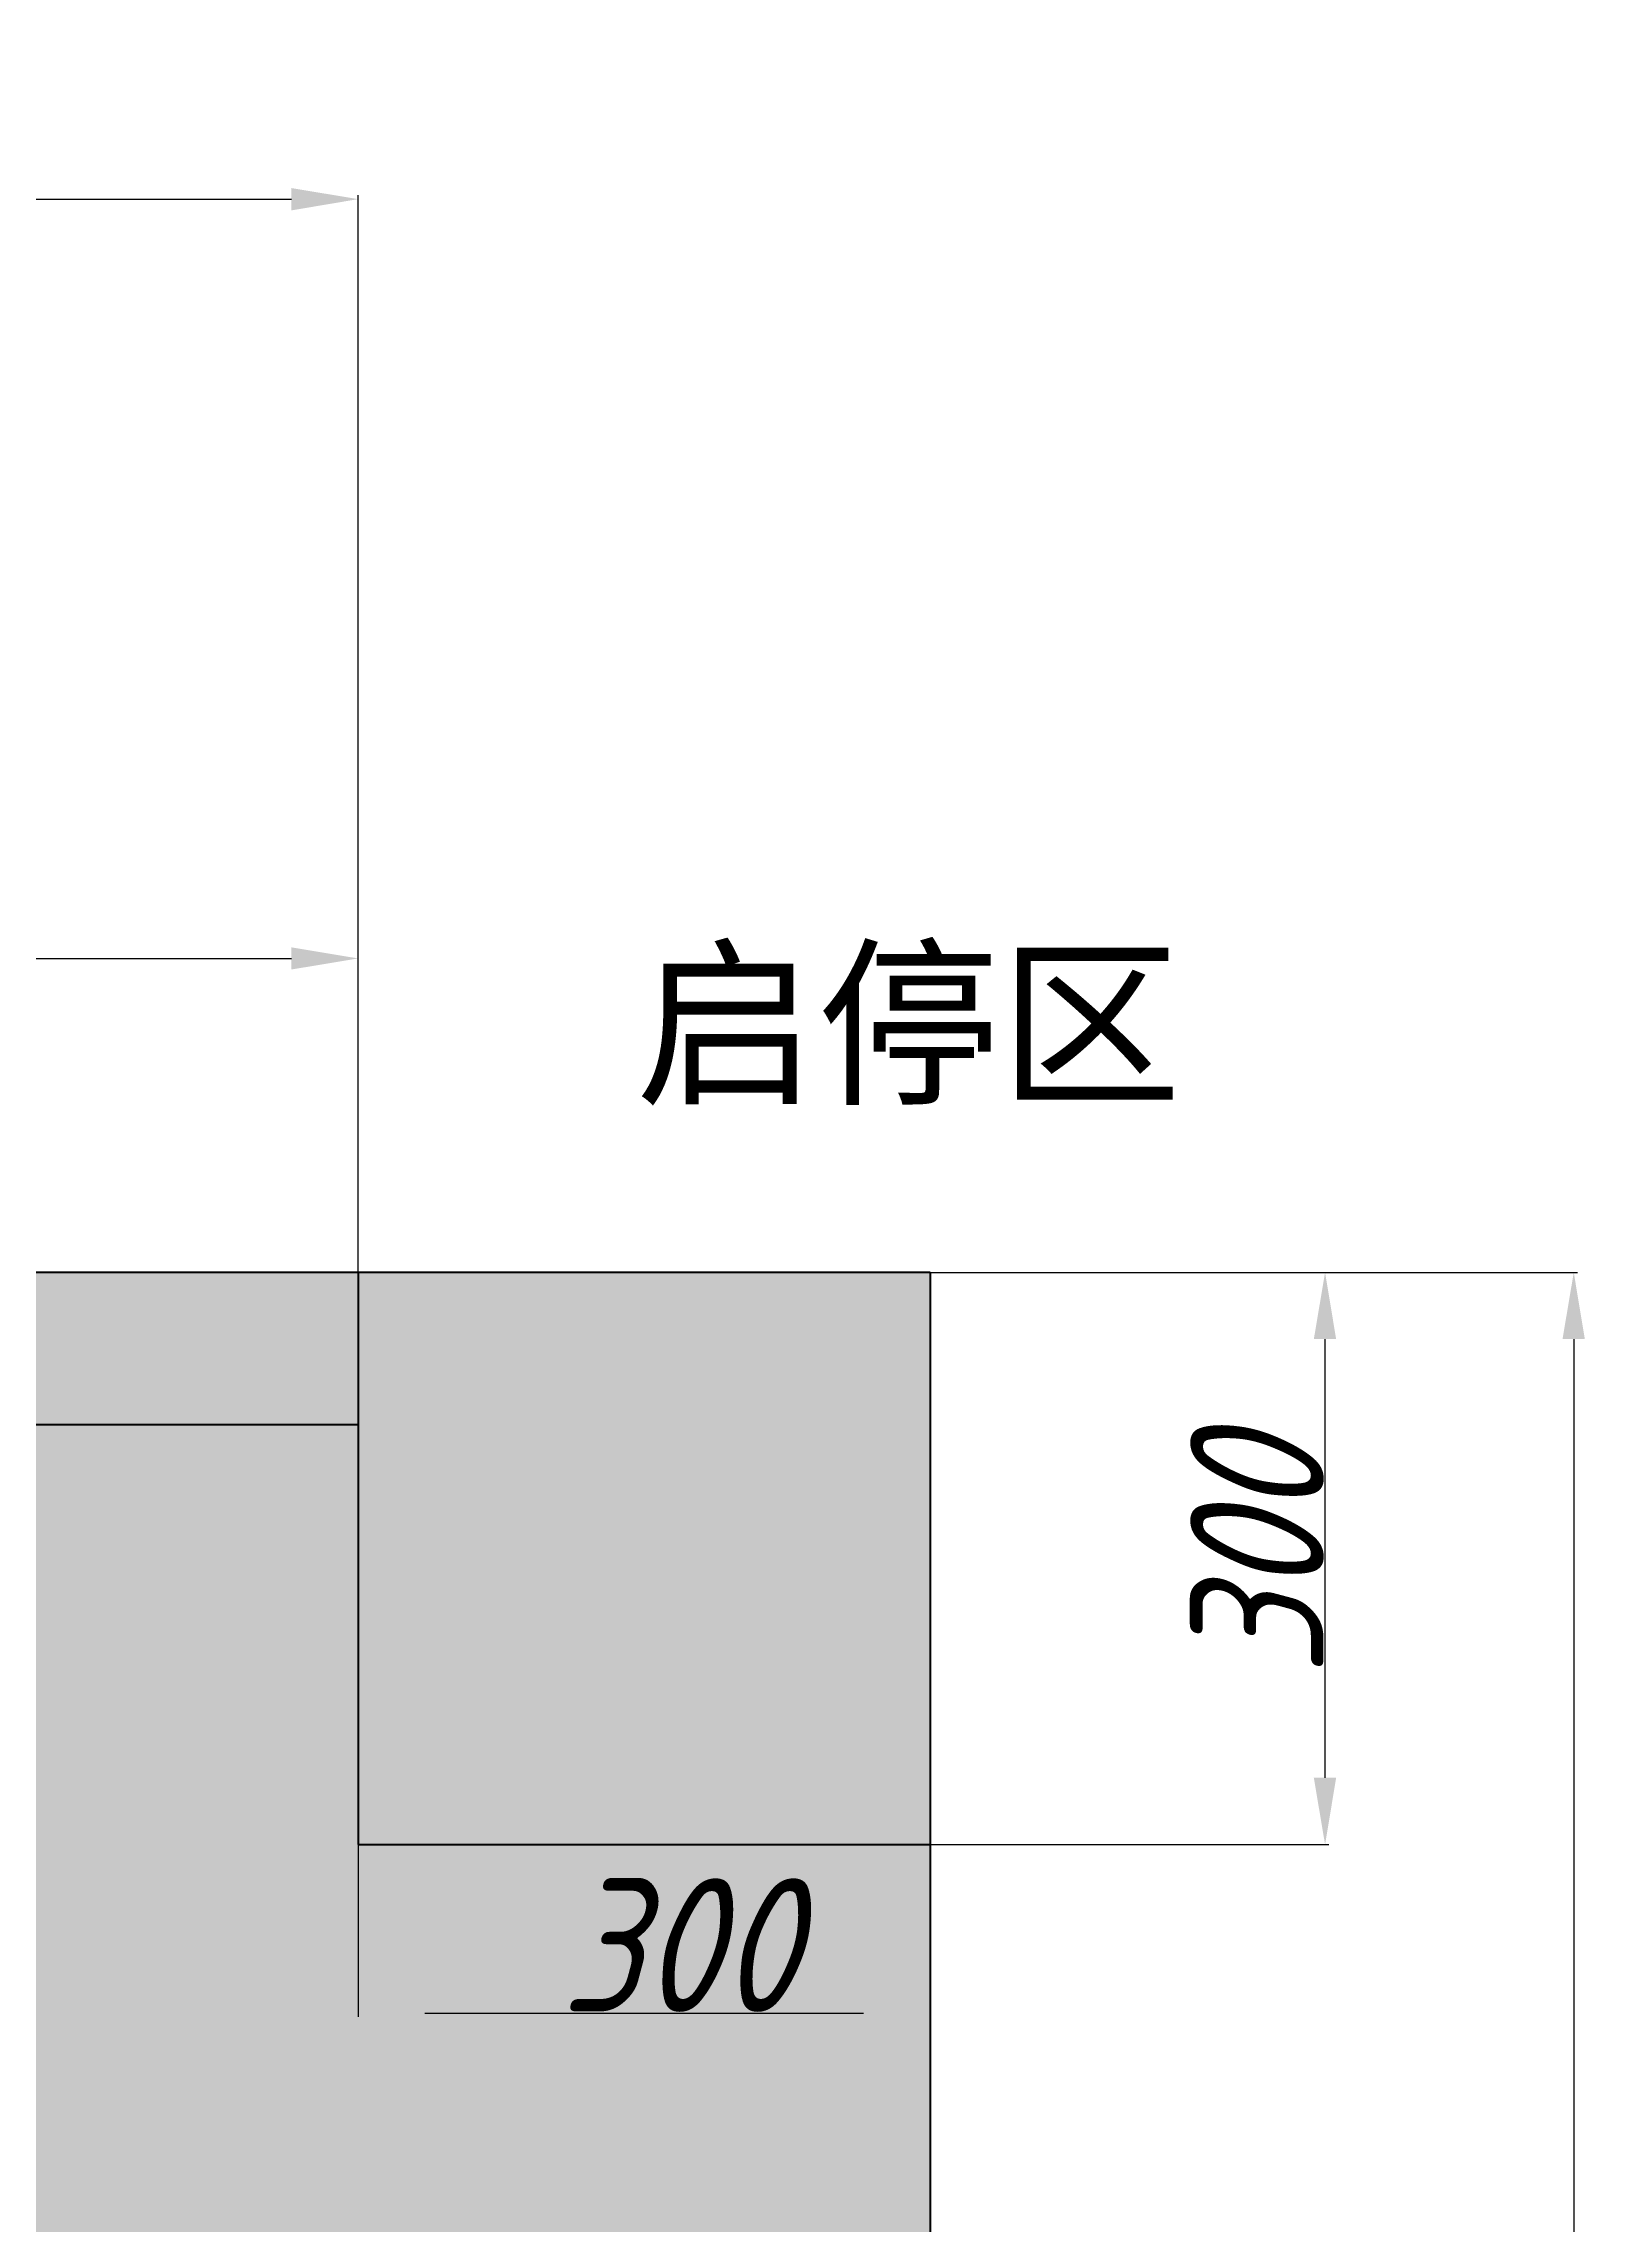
# Model space of a CAD drawing. Header units: millimetres. Extents: x 1888 to 5216, y -493 to 3278.
# Drawn here: x 4403 to 5216, y 1990 to 3134 of the extents above; entities that cross this region are included whole.
import ezdxf

# ---------------------------------------------------------------- set-up
doc = ezdxf.new("R2010")
doc.units = ezdxf.units.MM
doc.header["$LTSCALE"] = 0.25
doc.linetypes.add('CENTER2', pattern=[28.575, 19.05, -3.175, 3.175, -3.175])
for name, color, linetype, lineweight in [('cu', 7, 'Continuous', 50), ('dianhua', 7, 'CENTER2', 25), ('xi', 7, 'Continuous', 25)]:
    doc.layers.add(name, color=color, linetype=linetype, lineweight=lineweight)
doc.styles.add('hz', font='simfang.ttf', dxfattribs={"height": 70})
doc.styles.add('sz', font='gbeitc.shx', dxfattribs={"height": 70})
doc.dimstyles.new('ditu$0', dxfattribs={"dimtxt": 3.5, "dimasz": 35, "dimexe": 2, "dimexo": 0, "dimtad": 1, "dimdsep": 46, "dimtxsty": 'sz', "dimcen": 2.5, "dimadec": 0, "dimazin": 0, "dimtfac": 1, "dimtmove": 0, "dimatfit": 3, "dimfxl": 0, "dimarcsym": 0})

# ---------------------------------------------------------------- blocks, each defined once
blk = doc.blocks.new('*D2')
at = {"layer": 'Defpoints', "color": 0, "transparency": 16777216}
for p in [(4868.3, 2489.5), (4868.3, 89.5), (5205.7, 89.5)]:
    blk.add_point(p, dxfattribs=at)
at = {"layer": 'xi', "color": 0, "lineweight": -2, "transparency": 16777216}
for p, q in [((4868.3, 2489.5), (5207.7, 2489.5)), ((5205.7, 2454.5), (5205.7, 124.5)), ((4868.3, 89.5), (5207.7, 89.5))]:
    blk.add_line(p, q, dxfattribs=at)
at = {"layer": 'xi', "color": 0, "transparency": 16777216}
for points in [[(5199.8, 2454.5), (5211.5, 2454.5), (5205.7, 2489.5)], [(5199.8, 124.5), (5211.5, 124.5), (5205.7, 89.5)]]:
    blk.add_solid(points, dxfattribs=at)
at = {"layer": 'xi', "color": 0, "transparency": 16777216, "insert": (5170.1, 1401.5), "char_height": 70, "attachment_point": 5, "rotation": 90, "style": 'sz'}
blk.add_mtext('2400', dxfattribs=at)
blk = doc.blocks.new('*D4')
at = {"layer": 'Defpoints', "color": 0, "transparency": 16777216}
for p in [(4568.3, 3052.2), (2968.3, 2559.5), (4568.3, 2489.5)]:
    blk.add_point(p, dxfattribs=at)
at = {"layer": 'xi', "color": 0, "lineweight": -2, "transparency": 16777216}
for p, q in [((2968.3, 2559.5), (2968.3, 3054.2)), ((4568.3, 2489.5), (4568.3, 3054.2)), ((3003.3, 3052.2), (4533.3, 3052.2))]:
    blk.add_line(p, q, dxfattribs=at)
at = {"layer": 'xi', "color": 0, "transparency": 16777216}
for points in [[(3003.3, 3058), (3003.3, 3046.3), (2968.3, 3052.2)], [(4533.3, 3058), (4533.3, 3046.3), (4568.3, 3052.2)]]:
    blk.add_solid(points, dxfattribs=at)
at = {"layer": 'xi', "color": 0, "transparency": 16777216, "insert": (3738.9, 3087.8), "char_height": 70, "attachment_point": 5, "style": 'sz'}
blk.add_mtext('1600', dxfattribs=at)
blk = doc.blocks.new('*D5')
at = {"layer": 'Defpoints', "color": 0, "transparency": 16777216}
for p in [(4568.3, 2654.1), (3808.3, 2499.5), (4568.3, 2489.5)]:
    blk.add_point(p, dxfattribs=at)
at = {"layer": 'xi', "color": 0, "lineweight": -2, "transparency": 16777216}
for p, q in [((3808.3, 2499.5), (3808.3, 2656.1)), ((3843.3, 2654.1), (4533.3, 2654.1)), ((4568.3, 2489.5), (4568.3, 2656.1))]:
    blk.add_line(p, q, dxfattribs=at)
at = {"layer": 'xi', "color": 0, "transparency": 16777216}
for points in [[(3843.3, 2659.9), (3843.3, 2648.3), (3808.3, 2654.1)], [(4533.3, 2659.9), (4533.3, 2648.3), (4568.3, 2654.1)]]:
    blk.add_solid(points, dxfattribs=at)
at = {"layer": 'xi', "color": 0, "transparency": 16777216, "insert": (4306.4, 2689.7), "char_height": 70, "attachment_point": 5, "style": 'sz'}
blk.add_mtext('760', dxfattribs=at)
blk = doc.blocks.new('*D7')
at = {"layer": 'Defpoints', "color": 0, "transparency": 16777216}
for p in [(4868.3, 2189.5), (4418.3, 1959.5), (4868.3, 1498.5)]:
    blk.add_point(p, dxfattribs=at)
at = {"layer": 'xi', "color": 0, "lineweight": -2, "transparency": 16777216}
for p, q in [((4868.3, 2189.5), (4868.3, 1496.5)), ((4418.3, 1959.5), (4418.3, 1496.5)), ((4453.3, 1498.5), (4833.3, 1498.5))]:
    blk.add_line(p, q, dxfattribs=at)
at = {"layer": 'xi', "color": 0, "transparency": 16777216}
for points in [[(4453.3, 1504.4), (4453.3, 1492.7), (4418.3, 1498.5)], [(4833.3, 1504.4), (4833.3, 1492.7), (4868.3, 1498.5)]]:
    blk.add_solid(points, dxfattribs=at)
at = {"layer": 'xi', "color": 0, "transparency": 16777216, "insert": (4643.3, 1534.2), "char_height": 70, "attachment_point": 5, "style": 'sz'}
blk.add_mtext('450', dxfattribs=at)
blk = doc.blocks.new('*D14')
at = {"layer": 'Defpoints', "color": 0, "transparency": 16777216}
for p in [(4868.3, 2489.5), (5075.3, 2489.5), (4868.3, 2189.5)]:
    blk.add_point(p, dxfattribs=at)
at = {"layer": 'xi', "color": 0, "lineweight": -2, "transparency": 16777216}
for p, q in [((4868.3, 2489.5), (5077.3, 2489.5)), ((5075.3, 2224.5), (5075.3, 2454.5)), ((4868.3, 2189.5), (5077.3, 2189.5))]:
    blk.add_line(p, q, dxfattribs=at)
at = {"layer": 'xi', "color": 0, "transparency": 16777216}
for points in [[(5069.4, 2454.5), (5081.1, 2454.5), (5075.3, 2489.5)], [(5069.4, 2224.5), (5081.1, 2224.5), (5075.3, 2189.5)]]:
    blk.add_solid(points, dxfattribs=at)
at = {"layer": 'xi', "color": 0, "transparency": 16777216, "insert": (5039.6, 2339.9), "char_height": 70, "attachment_point": 5, "rotation": 90, "style": 'sz'}
blk.add_mtext('300', dxfattribs=at)
blk = doc.blocks.new('*D15')
at = {"layer": 'Defpoints', "color": 0, "transparency": 16777216}
for p in [(4568.3, 2189.5), (4868.3, 2189.5), (4868.3, 2101.1)]:
    blk.add_point(p, dxfattribs=at)
at = {"layer": 'xi', "color": 0, "lineweight": -2, "transparency": 16777216}
for p, q in [((4568.3, 2189.5), (4568.3, 2099.1)), ((4868.3, 2189.5), (4868.3, 2099.1)), ((4603.3, 2101.1), (4833.3, 2101.1))]:
    blk.add_line(p, q, dxfattribs=at)
at = {"layer": 'xi', "color": 0, "transparency": 16777216}
for points in [[(4603.3, 2107), (4603.3, 2095.3), (4568.3, 2101.1)], [(4833.3, 2107), (4833.3, 2095.3), (4868.3, 2101.1)]]:
    blk.add_solid(points, dxfattribs=at)
at = {"layer": 'xi', "color": 0, "transparency": 16777216, "insert": (4736.3, 2136.8), "char_height": 70, "attachment_point": 5, "style": 'sz'}
blk.add_mtext('300', dxfattribs=at)

msp = doc.modelspace()

# ---------------------------------------------------------------- hatches: boundary and pattern name
at = {"layer": 'dianhua', "true_color": 0xf8f6b0}
h = msp.add_hatch(color=51, dxfattribs=at)
h.dxf.hatch_style = 1
h.paths.add_polyline_path([(2618.255, 2409.538), (2968.255, 2409.538, -0.27817928), (2835.59, 2489.538), (2468.255, 2489.538), (2468.255, 1579.538), (2618.255, 1579.538)])
h.paths.add_polyline_path([(4568.255, 2489.538), (3100.92, 2489.538, -0.27817928), (2968.255, 2409.538), (4568.255, 2409.538)])
h.paths.add_polyline_path([(3378.255, 379.538), (2618.255, 379.538), (2618.255, 999.538), (2468.255, 999.538), (2468.255, 89.538), (3378.255, 89.538)])
h.paths.add_polyline_path([(4868.255, 379.538), (3958.255, 379.538), (3958.255, 89.538), (4868.255, 89.538)])
h.paths.add_polyline_path([(4418.255, 1959.538), (3068.255, 1959.538), (3068.255, 829.538), (4418.255, 829.538)])
at = {"layer": 'dianhua'}
h = msp.add_hatch(color=5, dxfattribs=at)
h.dxf.hatch_style = 1
h.paths.add_polyline_path([(4868.255, 2489.538), (4568.255, 2489.538), (4568.255, 2189.538), (4868.255, 2189.538)])
h = msp.add_hatch(color=8, dxfattribs=at)
h.dxf.hatch_style = 1
h.paths.add_polyline_path([(4868.255, 2189.538), (4568.255, 2189.538), (4568.255, 2409.538), (2618.255, 2409.538), (2618.255, 999.538), (2618.255, 379.538), (3958.255, 379.538), (4868.255, 379.538)])
h.paths.add_polyline_path([(3068.255, 1959.538), (4418.255, 1959.538), (4418.255, 829.538), (3068.255, 829.538)], flags=16)

# ---------------------------------------------------------------- linework, layer by layer
at = {"layer": 'cu'}
for p, q in [((3100.92, 2489.538), (4868.255, 2489.538)), ((4568.255, 2489.538), (4568.255, 2189.538)), ((4868.255, 2489.538), (4868.255, 89.538)), ((4568.255, 2409.538), (2618.255, 2409.538)), ((4568.255, 2189.538), (4868.255, 2189.538))]:
    msp.add_line(p, q, dxfattribs=at)

# ---------------------------------------------------------------- texts
at = {"layer": 'xi', "insert": (4713.589, 2654.759), "char_height": 70, "attachment_point": 1, "style": 'hz'}
msp.add_mtext_dynamic_manual_height_columns('启停区', width=323.57789, gutter_width=350, heights=[0], dxfattribs=at)

# ---------------------------------------------------------------- dimensions: what is measured, and where the dimension line sits
at = {"layer": 'xi'}
for base, p1, p2, picture, middle in [((4568.255, 3052.18), (2968.255, 2559.538), (4568.255, 2489.538), '*D4', (3738.907, 3052.18)), ((4568.255, 2654.116), (3808.255, 2499.538), (4568.255, 2489.538), '*D5', (4306.41, 2654.116)), ((4868.255, 1498.541), (4418.255, 1959.538), (4868.255, 2189.538), '*D7', (4643.292, 1498.541)), ((4868.255, 2101.148), (4568.255, 2189.538), (4868.255, 2189.538), '*D15', (4736.302, 2101.148))]:
    dim = msp.add_linear_dim(base=base, p1=p1, p2=p2, dimstyle='ditu$0', dxfattribs=at)
    dim.commit()
    dim.dimension.update_dxf_attribs({"geometry": picture, "text_midpoint": middle, "dimtype": 160})
for base, p1, p2, picture, middle in [((5205.678, 89.538), (4868.255, 2489.538), (4868.255, 89.538), '*D2', (5205.678, 1401.527)), ((5075.272, 2489.538), (4868.255, 2189.538), (4868.255, 2489.538), '*D14', (5075.272, 2339.902))]:
    dim = msp.add_linear_dim(base=base, p1=p1, p2=p2, angle=90, dimstyle='ditu$0', dxfattribs=at)
    dim.commit()
    dim.dimension.update_dxf_attribs({"geometry": picture, "text_midpoint": middle, "dimtype": 160})

doc.saveas('drawing.dxf')
